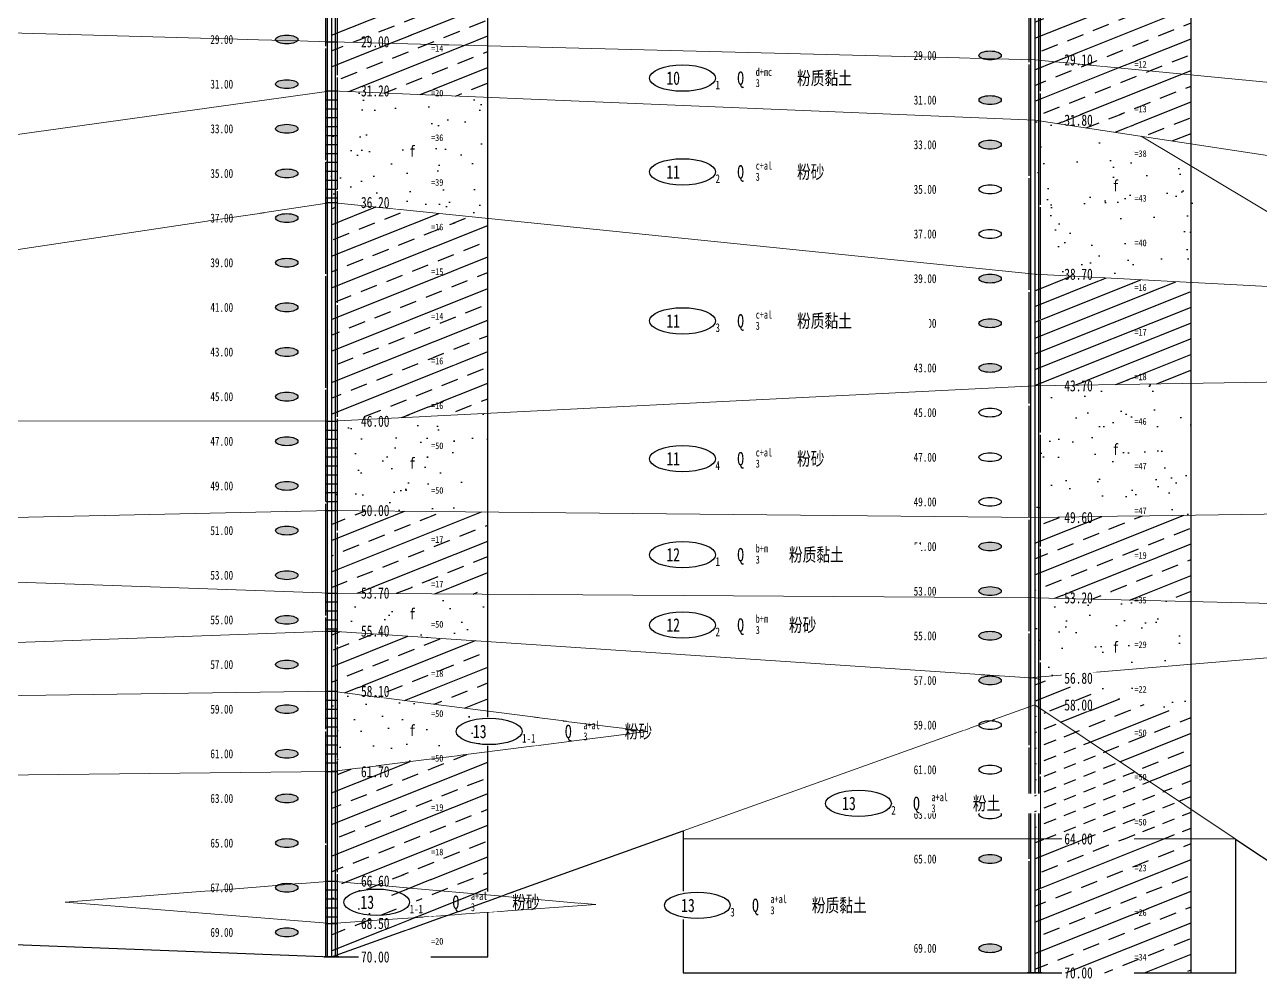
# Model space of a CAD drawing. Header units: millimetres. Extents: x 946 to 3601, y 223 to 2569.
# Drawn here: x 1829.1 to 1884.4, y 526.5 to 569.3 of the extents above; entities that cross this region are included whole.
import ezdxf

# ---------------------------------------------------------------- set-up
doc = ezdxf.new("R2010")
doc.units = ezdxf.units.MM
doc.linetypes.add('sx', pattern=[10, 5, 0, 5, 0])
for name, color, linetype in [('dz-temp', 4, 'Continuous'), ('GiCAD_PouMian', 7, 'Continuous'), ('GICAD_QUYANG', 7, 'Continuous'), ('地质-地层符号', 3, 'Continuous'), ('地质-填充花纹', 8, 'Continuous'), ('地质-标贯', 7, 'Continuous'), ('地质-钻孔', 7, 'Continuous')]:
    doc.layers.add(name, color=color, linetype=linetype)
doc.layers.add('地质-地层线', color=7, linetype='Continuous', lineweight=15)
doc.layers.add('地质-文字', color=7, linetype='Continuous', lineweight=15)
doc.styles.add('LZ_FONTS_FS', font='', dxfattribs={"width": 0.7})
doc.styles.add('叠加符号', font='', dxfattribs={"width": 0.7, "height": 2.5})
doc.styles.add('地层编号', font='', dxfattribs={"width": 0.7, "height": 3})
doc.styles.add('层底标注', font='', dxfattribs={"width": 0.7, "height": 2.5})
doc.styles.add('岩土名称', font='', dxfattribs={"width": 0.7, "height": 3})
doc.styles.add('时代', font='', dxfattribs={"width": 0.7, "height": 3})
doc.styles.add('标贯动探', font='', dxfattribs={"width": 0.7, "height": 1.5})
doc.styles.get('LZ_FONTS_FS').set_extended_font_data('仿宋_GB2312')
doc.styles.get('叠加符号').set_extended_font_data('仿宋_GB2312')
doc.styles.get('地层编号').set_extended_font_data('仿宋_GB2312')
doc.styles.get('层底标注').set_extended_font_data('仿宋_GB2312')
doc.styles.get('岩土名称').set_extended_font_data('仿宋_GB2312')
doc.styles.get('时代').set_extended_font_data('仿宋_GB2312')
doc.styles.get('标贯动探').set_extended_font_data('仿宋_GB2312')
pattern_1 = [(21.80141, (0, 0), (-1.7677652, 0.7071061), []), (21.80141, (1.75, 0), (-1.7677652, 0.7071061), [0.76157655, -0.47598506])]
pattern_2 = [(17.062863, (0, 0), (2.79036967, 1.248899855), [-5.9751498, 0, -4.4813624, 0, -4.4813624, 0]), (3.01447, (0, 0), (7.2145321, 1.8094251), [-2.978456, 0, -7.7439854, 0, -1.7870735, 0]), (345.966575, (-5.3654, 0), (11.07338644, -1.5019982), [-1.573447, 0, -6.293788, 0, -7.3427527, 0]), (17.06286, (0, 0), (-2.941879, 3.021541), [-3.983433, 0, -4.9792915, 0, -4.481362, 0]), (3.01447, (0, 0), (4.858372, 4.093388), [-3.574147, 0, -5.3612206, 0, -1.7870735, 0]), (345.7037, (-5.3654, 0), (5.2409553, 1.250378), [-2.088827, 0, -6.788688, 0, -10.444135, 0]), (339.87047, (-5.3654, 0), (6.9800505, 1.196567), [-0.9422907, 0, -3.769163, 0, -3.769163, 0]), (17.06286, (0, 0), (6.5425438, 3.7545058), [-1.4937875, 0, -1.4937875, 0, -4.4813624, 0]), (3.01447, (0, 0), (2.716851, 3.980613), [-3.574147, 0, -7.743985, 0, -1.7870735, 0]), (345.7037, (-5.3654, 0), (15.682466, 1.374167), [-6.266481, 0, -2.611034, 0, -2.611034, 0]), (339.87047, (-5.3654, 0), (230427.237503, -84451.983463), [-1.187286, 0, -9.894053, 0, -0.942291, 0])]

# ---------------------------------------------------------------- blocks, each defined once
blk = doc.blocks.new('WipeoutBlock')
at = {"color": 7}
blk.add_wipeout([(0, 0), (0, 1), (1, 1), (1, 0)], dxfattribs=at)
blk = doc.blocks.new('gkqy_yuan.dwg不标1')
at = {"layer": 'GiCAD_PouMian'}
h = blk.add_hatch(color=7, dxfattribs=at)
edge = h.paths.add_edge_path()
edge.add_arc((0, 0), 1, 0, 360)
at = {"layer": 'GICAD_QUYANG', "color": 7}
blk.add_circle((0, 0), 1, dxfattribs=at)
blk = doc.blocks.new('gkqy_rao.dwg不标1')
at = {"layer": 'GICAD_QUYANG', "color": 7}
blk.add_circle((0, 0), 1, dxfattribs=at)

msp = doc.modelspace()

# ---------------------------------------------------------------- linework, layer by layer
at = {"layer": 'dz-temp', "color": 7, "linetype": 'Continuous'}
for p, q in [((1842.788, 598.834), (1842.788, 527.538)), ((1849.788, 527.538), (1849.788, 598.834)), ((1874.288, 598.834), (1874.288, 526.825)), ((1881.288, 526.825), (1881.288, 598.834)), ((1858.538, 533.184), (1858.538, 526.825)), ((1883.288, 532.813), (1883.288, 526.796)), ((1883.288, 532.811), (1892.288, 526.796)), ((1842.788, 527.538), (1849.788, 527.538)), ((1874.288, 526.825), (1881.288, 526.825))]:
    msp.add_line(p, q, dxfattribs=at)
at = {"layer": 'dz-temp', "color": 7}
for p, q in [((1858.538, 526.825), (1874.288, 526.825)), ((1874.288, 526.825), (1883.288, 526.825))]:
    msp.add_line(p, q, dxfattribs=at)
at = {"layer": '地质-地层线', "color": 7}
for p, q in [((1816.288, 551.566), (1842.788, 551.538)), ((1874.038, 540.042), (1892.538, 541.596)), ((1874.288, 540.025), (1874.538, 539.965)), ((1816.288, 535.566), (1842.788, 535.838)), ((1858.538, 532.825), (1874.288, 532.825)), ((1874.288, 532.825), (1883.266, 532.825)), ((1883.266, 532.825), (1883.288, 532.811))]:
    msp.add_line(p, q, dxfattribs=at)
at = {"layer": '地质-钻孔', "color": 7, "linetype": 'sx'}
for p, q in [((1842.538, 527.538), (1842.538, 597.538)), ((1843.038, 597.538), (1843.038, 527.538)), ((1874.038, 526.825), (1874.038, 596.825)), ((1874.538, 596.825), (1874.538, 526.825)), ((1843.113, 527.538), (1842.463, 527.538)), ((1842.463, 527.538), (1842.538, 527.538)), ((1843.038, 527.538), (1843.113, 527.538)), ((1874.613, 526.825), (1873.963, 526.825)), ((1873.963, 526.825), (1874.038, 526.825)), ((1874.538, 526.825), (1874.613, 526.825))]:
    msp.add_line(p, q, dxfattribs=at)
at = {"layer": '地质-钻孔', "color": 7, "linetype": 'Continuous'}
for p, q in [((1842.614, 527.538), (1842.614, 597.568)), ((1842.963, 597.568), (1842.963, 527.538)), ((1874.114, 526.825), (1874.114, 596.855)), ((1874.463, 596.855), (1874.463, 526.825)), ((1842.538, 568.538), (1843.038, 568.538)), ((1842.538, 568.538), (1843.038, 568.538)), ((1842.538, 566.338), (1843.038, 566.338)), ((1842.538, 566.338), (1843.038, 566.338)), ((1842.538, 566.338), (1843.038, 566.338)), ((1842.538, 565.938), (1843.038, 565.938)), ((1842.538, 565.538), (1843.038, 565.538)), ((1842.538, 565.138), (1843.038, 565.138)), ((1842.538, 564.738), (1843.038, 564.738)), ((1842.538, 564.338), (1843.038, 564.338)), ((1842.538, 563.938), (1843.038, 563.938)), ((1842.538, 563.538), (1843.038, 563.538)), ((1842.538, 563.138), (1843.038, 563.138)), ((1842.538, 562.738), (1843.038, 562.738)), ((1842.538, 562.338), (1843.038, 562.338)), ((1842.538, 561.938), (1843.038, 561.938)), ((1842.538, 561.538), (1843.038, 561.538)), ((1842.538, 561.338), (1843.038, 561.338)), ((1842.538, 561.338), (1843.038, 561.338)), ((1842.538, 551.538), (1843.038, 551.538)), ((1842.538, 551.538), (1843.038, 551.538)), ((1842.538, 551.538), (1843.038, 551.538)), ((1842.538, 551.138), (1843.038, 551.138)), ((1842.538, 550.738), (1843.038, 550.738)), ((1842.538, 550.338), (1843.038, 550.338)), ((1842.538, 549.938), (1843.038, 549.938)), ((1842.538, 549.538), (1843.038, 549.538)), ((1842.538, 549.138), (1843.038, 549.138)), ((1842.538, 548.738), (1843.038, 548.738)), ((1842.538, 548.338), (1843.038, 548.338)), ((1842.538, 547.938), (1843.038, 547.938)), ((1842.538, 547.538), (1843.038, 547.538)), ((1842.538, 547.538), (1843.038, 547.538)), ((1842.538, 543.838), (1843.038, 543.838)), ((1842.538, 543.838), (1843.038, 543.838)), ((1842.538, 543.838), (1843.038, 543.838)), ((1842.538, 543.438), (1843.038, 543.438)), ((1842.538, 543.038), (1843.038, 543.038)), ((1842.538, 542.638), (1843.038, 542.638)), ((1842.538, 542.238), (1843.038, 542.238)), ((1842.538, 542.138), (1843.038, 542.138)), ((1842.538, 542.138), (1843.038, 542.138)), ((1842.538, 542.138), (1843.038, 542.138)), ((1843.038, 542.138), (1842.788, 542.138)), ((1842.788, 542.138), (1842.788, 539.438)), ((1842.538, 539.438), (1843.038, 539.438)), ((1842.538, 539.438), (1843.038, 539.438)), ((1842.538, 539.438), (1843.038, 539.438)), ((1842.538, 539.038), (1843.038, 539.038)), ((1842.538, 538.638), (1843.038, 538.638)), ((1842.538, 538.238), (1843.038, 538.238)), ((1842.538, 537.838), (1843.038, 537.838)), ((1842.538, 537.438), (1843.038, 537.438)), ((1842.538, 537.038), (1843.038, 537.038)), ((1842.538, 536.638), (1843.038, 536.638)), ((1842.538, 536.238), (1843.038, 536.238)), ((1842.538, 535.838), (1843.038, 535.838)), ((1842.538, 535.838), (1843.038, 535.838)), ((1842.538, 535.838), (1843.038, 535.838)), ((1843.038, 535.838), (1842.788, 535.838)), ((1842.788, 535.838), (1842.788, 530.938)), ((1842.538, 530.938), (1843.038, 530.938)), ((1842.538, 530.938), (1843.038, 530.938)), ((1842.538, 530.938), (1843.038, 530.938)), ((1842.538, 530.538), (1843.038, 530.538)), ((1842.538, 530.138), (1843.038, 530.138)), ((1842.538, 529.738), (1843.038, 529.738)), ((1842.538, 529.338), (1843.038, 529.338)), ((1842.538, 529.038), (1843.038, 529.038)), ((1842.538, 529.038), (1843.038, 529.038)), ((1842.538, 529.038), (1843.038, 529.038)), ((1843.038, 529.038), (1842.788, 529.038)), ((1842.788, 529.038), (1842.788, 527.538)), ((1842.538, 527.538), (1843.038, 527.538)), ((1842.963, 527.538), (1842.614, 527.538)), ((1874.463, 526.825), (1874.114, 526.825))]:
    msp.add_line(p, q, dxfattribs=at)

# ---------------------------------------------------------------- block references
at = {"linetype": 'Continuous'}
for p, xscale, yscale in [((1837.266, 568.398), 2.621621580381725, 0.4605405405405509), ((1840.188, 568.398, 0), 1.200000009999894, 0.4800000039999577), ((1847.151, 568.048), 1.289729711171685, 0.3589189189189528), ((1868.766, 567.685), 2.621621580381725, 0.4605405405405509), ((1871.688, 567.685, 0), 1.200000009999894, 0.4800000039999577), ((1856.938, 566.276), 3.827567547823446, 1.261189183291645), ((1878.651, 567.335), 1.289729711171685, 0.3589189189189528), ((1837.266, 566.398), 2.621621580381725, 0.4605405405405509), ((1840.188, 566.398, 0), 1.200000009999894, 0.4800000039999577), ((1847.151, 566.048), 1.289729711171685, 0.3654054054054359), ((1868.766, 565.685), 2.621621580381725, 0.4605405405405509), ((1871.688, 565.685, 0), 1.200000009999894, 0.4800000039999577), ((1878.651, 565.335), 1.289729711171685, 0.3654054054054359), ((1837.266, 564.398), 2.621621580381725, 0.4605405405405509), ((1840.188, 564.398, 0), 1.200000009999894, 0.4800000039999577), ((1847.151, 564.048), 1.289729711171685, 0.3654054054054359), ((1868.766, 563.685), 2.621621580381725, 0.4605405405405509), ((1871.688, 563.685, 0), 1.200000009999894, 0.4800000039999577), ((1878.651, 563.335), 1.289729711171685, 0.3654054054054359), ((1837.266, 562.398), 2.621621580381725, 0.4605405405405509), ((1840.188, 562.398, 0), 1.200000009999894, 0.4800000039999577), ((1856.938, 562.076), 3.827567547823446, 1.261189183291645), ((1847.151, 562.048), 1.289729711171685, 0.3654054054054359), ((1868.766, 561.685), 2.621621580381725, 0.4605405405405509), ((1871.688, 561.685, 0), 1.200000009999894, 0.4800000039999577), ((1844.013, 561.048), 3.227026975477156, 0.5556756756756659), ((1878.651, 561.335), 1.289729711171685, 0.3654054054054359), ((1837.266, 560.398), 2.621621580381725, 0.4605405405405509), ((1840.188, 560.398, 0), 1.200000009999894, 0.4800000039999577), ((1847.151, 560.048), 1.289729711171685, 0.3654054054054359), ((1868.766, 559.685), 2.621621580381725, 0.4605405405405509), ((1871.688, 559.685, 0), 1.200000009999894, 0.4800000039999577), ((1878.651, 559.335), 1.289729711171685, 0.3654054054054359), ((1837.266, 558.398), 2.621621580381725, 0.4605405405405509), ((1840.188, 558.398, 0), 1.200000009999894, 0.4800000039999577), ((1847.151, 558.048), 1.289729711171685, 0.3589189189189528), ((1868.766, 557.685), 2.621621580381725, 0.4605405405405509), ((1871.688, 557.685, 0), 1.200000009999894, 0.4800000039999577), ((1878.651, 557.335), 1.289729711171685, 0.3654054054054359), ((1837.266, 556.398), 2.621621580381725, 0.4605405405405509), ((1840.188, 556.398, 0), 1.200000009999894, 0.4800000039999577), ((1847.151, 556.048), 1.289729711171685, 0.3589189189189528), ((1856.938, 555.401), 3.827567547823446, 1.261189183291645), ((1868.766, 555.685), 2.621621580381725, 0.4605405405405509), ((1871.688, 555.685, 0), 1.200000009999894, 0.4800000039999577), ((1878.651, 555.335), 1.289729711171685, 0.3589189189189528), ((1837.266, 554.398), 2.621621580381725, 0.4605405405405509), ((1840.188, 554.398, 0), 1.200000009999894, 0.4800000039999577), ((1847.151, 554.048), 1.289729711171685, 0.3654054054054359), ((1868.766, 553.685), 2.621621580381725, 0.4605405405405509), ((1871.688, 553.685, 0), 1.200000009999894, 0.4800000039999577), ((1878.651, 553.335), 1.289729711171685, 0.3654054054054359), ((1837.266, 552.398), 2.621621580381725, 0.4605405405405509), ((1840.188, 552.398, 0), 1.200000009999894, 0.4800000039999577), ((1847.151, 552.048), 1.289729711171685, 0.3654054054054359), ((1868.766, 551.685), 2.621621580381725, 0.4605405405405509), ((1871.688, 551.685, 0), 1.200000009999894, 0.4800000039999577), ((1878.651, 551.335), 1.289729711171685, 0.3654054054054359), ((1837.266, 550.398), 2.621621580381725, 0.4605405405405509), ((1840.188, 550.398, 0), 1.200000009999894, 0.4800000039999577), ((1847.151, 550.248), 1.289729711171685, 0.3654054054054359), ((1856.938, 549.226), 3.827567547823446, 1.261189183291645), ((1868.766, 549.685), 2.621621580381725, 0.4605405405405509), ((1871.688, 549.685, 0), 1.200000009999894, 0.4800000039999577), ((1877.688, 549.988), 1.064864864864785, 0.5448648648648304), ((1846.188, 549.369), 1.064864864864785, 0.5448648648648304), ((1878.651, 549.335), 1.289729711171685, 0.3589189189189528), ((1837.266, 548.398), 2.621621580381725, 0.4605405405405509), ((1840.188, 548.398, 0), 1.200000009999894, 0.4800000039999577), ((1847.151, 548.248), 1.289729711171685, 0.3654054054054359), ((1868.766, 547.685), 2.621621580381725, 0.4605405405405509), ((1871.688, 547.685, 0), 1.200000009999894, 0.4800000039999577), ((1844.013, 547.248), 3.227026975477156, 0.5556756756756659), ((1878.651, 547.335), 1.289729711171685, 0.3589189189189528), ((1837.266, 546.398), 2.621621580381725, 0.4605405405405509), ((1840.188, 546.398, 0), 1.200000009999894, 0.4800000039999577), ((1847.151, 546.048), 1.289729711171685, 0.3589189189189528), ((1856.938, 544.926), 3.827567547823446, 1.261189183291645), ((1868.766, 545.685), 2.621621580381725, 0.4605405405405509), ((1871.688, 545.685, 0), 1.200000009999894, 0.4800000039999577), ((1878.651, 545.335), 1.289729711171685, 0.3654054054054359), ((1837.266, 544.398), 2.621621580381725, 0.4605405405405509), ((1840.188, 544.398, 0), 1.200000009999894, 0.4800000039999577), ((1847.151, 544.048), 1.289729711171685, 0.3589189189189528), ((1868.766, 543.685), 2.621621580381725, 0.4605405405405509), ((1871.688, 543.685, 0), 1.200000009999894, 0.4800000039999577), ((1878.651, 543.335), 1.289729711171685, 0.3654054054054359), ((1856.938, 541.776), 3.827567547823446, 1.261189183291645), ((1837.266, 542.398), 2.621621580381725, 0.4605405405405509), ((1840.188, 542.398, 0), 1.200000009999894, 0.4800000039999577), ((1847.151, 542.248), 1.289729711171685, 0.3654054054054359), ((1868.766, 541.685), 2.621621580381725, 0.4605405405405509), ((1871.688, 541.685, 0), 1.200000009999894, 0.4800000039999577), ((1837.266, 540.398), 2.621621580381725, 0.4605405405405509), ((1840.188, 540.398, 0), 1.200000009999894, 0.4800000039999577), ((1847.151, 540.048), 1.289729711171685, 0.3654054054054359), ((1868.766, 539.685), 2.621621580381725, 0.4605405405405509), ((1871.688, 539.685, 0), 1.200000009999894, 0.4800000039999577), ((1844.013, 539.148), 3.227026975477156, 0.5556756756756659), ((1878.651, 539.335), 1.289729711171685, 0.3589189189189528), ((1837.266, 538.398), 2.621621580381725, 0.4605405405405509), ((1840.188, 538.398, 0), 1.200000009999894, 0.4800000039999577), ((1847.151, 538.248), 1.289729711171685, 0.3654054054054359), ((1846.188, 537.398), 1.064864864864785, 0.5448648648648304), ((1868.766, 537.685), 2.621621580381725, 0.4605405405405509), ((1871.688, 537.685, 0), 1.200000009999894, 0.4800000039999577), ((1878.651, 537.385), 1.289729711171685, 0.3654054054054359), ((1837.266, 536.398), 2.621621580381725, 0.4605405405405509), ((1840.188, 536.398, 0), 1.200000009999894, 0.4800000039999577), ((1847.151, 536.248), 1.289729711171685, 0.3654054054054359), ((1868.766, 535.685), 2.621621580381725, 0.4605405405405509), ((1871.688, 535.685, 0), 1.200000009999894, 0.4800000039999577), ((1878.651, 535.405), 1.289729711171685, 0.3654054054054359), ((1837.266, 534.398), 2.621621580381725, 0.4605405405405509), ((1840.188, 534.398, 0), 1.200000009999894, 0.4800000039999577), ((1847.151, 534.048), 1.289729711171685, 0.3654054054054359), ((1868.766, 533.685), 2.621621580381725, 0.4605405405405509), ((1871.688, 533.685, 0), 1.200000009999894, 0.4800000039999577), ((1878.651, 533.385), 1.289729711171685, 0.3654054054054359), ((1837.266, 532.398), 2.621621580381725, 0.4605405405405509), ((1840.188, 532.398, 0), 1.200000009999894, 0.4800000039999577), ((1847.151, 532.048), 1.289729711171685, 0.3654054054054359), ((1868.766, 531.685), 2.621621580381725, 0.4605405405405509), ((1871.688, 531.685, 0), 1.200000009999894, 0.4800000039999577), ((1878.651, 531.335), 1.289729711171685, 0.3654054054054359), ((1837.266, 530.398), 2.621621580381725, 0.4605405405405509), ((1840.188, 530.398, 0), 1.200000009999894, 0.4800000039999577), ((1844.056, 529.748), 1.064864864864785, 0.5448648648648304), ((1847.151, 530.248), 1.289729711171685, 0.3654054054054359), ((1861.554, 529.709), 2.621621580381725, 0.4605405405405509), ((1864.476, 529.709, 0), 1.200000009999894, 0.4800000039999577), ((1878.651, 529.335), 1.289729711171685, 0.3654054054054359), ((1844.013, 528.748), 3.227026975477156, 0.5556756756756659), ((1837.266, 528.398), 2.621621580381725, 0.4605405405405509), ((1840.188, 528.398, 0), 1.200000009999894, 0.4800000039999577), ((1847.151, 528.048), 1.289729711171685, 0.3654054054054359), ((1868.766, 527.685), 2.621621580381725, 0.4605405405405509), ((1871.688, 527.685, 0), 1.200000009999894, 0.4800000039999577), ((1878.651, 527.335), 1.289729711171685, 0.3654054054054359)]:
    msp.add_blockref('WipeoutBlock', p, dxfattribs=dict(at, xscale=xscale, yscale=yscale))

# ---------------------------------------------------------------- next in the draw order: linework, layer by layer
at = {"layer": 'dz-temp', "color": 7, "linetype": 'Continuous'}
msp.add_line((1816.288, 528.566), (1842.788, 527.538), dxfattribs=at)
at = {"layer": '地质-地层符号', "color": 7, "linetype": 'Continuous'}
for centre in [(1858.515, 566.907), (1858.515, 562.707), (1858.515, 556.032), (1858.515, 549.857), (1858.515, 545.557), (1858.515, 542.407)]:
    msp.add_ellipse(centre, major_axis=(-1.476, 0), ratio=0.4, dxfattribs=at)
at = {"layer": '地质-地层线', "color": 7}
for p, q in [((1816.288, 569.266), (1842.788, 568.538)), ((1879.05, 564.303), (1892.288, 556.396)), ((1816.288, 557.366), (1842.788, 561.338)), ((1842.788, 561.338), (1874.288, 558.125)), ((1816.288, 546.966), (1842.788, 547.538)), ((1842.788, 547.538), (1874.288, 547.225)), ((1816.288, 544.766), (1842.788, 543.838)), ((1842.788, 529.038), (1830.863, 529.988))]:
    msp.add_line(p, q, dxfattribs=at)

# ---------------------------------------------------------------- next in the draw order: block references
at = {"color": 7, "linetype": 'Continuous', "xscale": 0.5, "yscale": 0.2}
for name, p in [('gkqy_yuan.dwg不标1', (1840.788, 568.638)), ('gkqy_yuan.dwg不标1', (1872.288, 567.925)), ('gkqy_yuan.dwg不标1', (1840.788, 566.638)), ('gkqy_yuan.dwg不标1', (1872.288, 565.925)), ('gkqy_yuan.dwg不标1', (1872.288, 563.925)), ('gkqy_rao.dwg不标1', (1872.288, 561.925)), ('gkqy_yuan.dwg不标1', (1840.788, 560.638)), ('gkqy_rao.dwg不标1', (1872.288, 559.925)), ('gkqy_yuan.dwg不标1', (1840.788, 558.638)), ('gkqy_yuan.dwg不标1', (1872.288, 557.925)), ('gkqy_yuan.dwg不标1', (1840.788, 556.638)), ('gkqy_yuan.dwg不标1', (1872.288, 555.925)), ('gkqy_yuan.dwg不标1', (1840.788, 554.638)), ('gkqy_yuan.dwg不标1', (1872.288, 553.925)), ('gkqy_yuan.dwg不标1', (1840.788, 552.638)), ('gkqy_rao.dwg不标1', (1872.288, 551.925)), ('gkqy_rao.dwg不标1', (1872.288, 549.925)), ('gkqy_rao.dwg不标1', (1872.288, 547.925)), ('gkqy_yuan.dwg不标1', (1840.788, 546.638)), ('gkqy_yuan.dwg不标1', (1872.288, 545.925)), ('gkqy_yuan.dwg不标1', (1840.788, 544.638)), ('gkqy_yuan.dwg不标1', (1872.288, 543.925)), ('gkqy_yuan.dwg不标1', (1872.288, 541.925)), ('gkqy_yuan.dwg不标1', (1840.788, 540.638)), ('gkqy_yuan.dwg不标1', (1872.288, 539.925)), ('gkqy_rao.dwg不标1', (1872.288, 537.925)), ('gkqy_rao.dwg不标1', (1872.288, 535.925)), ('gkqy_yuan.dwg不标1', (1840.788, 534.638)), ('gkqy_rao.dwg不标1', (1872.288, 533.925)), ('gkqy_yuan.dwg不标1', (1840.788, 532.638)), ('gkqy_yuan.dwg不标1', (1872.288, 531.925)), ('gkqy_yuan.dwg不标1', (1865.076, 529.949)), ('gkqy_yuan.dwg不标1', (1840.788, 528.638)), ('gkqy_yuan.dwg不标1', (1872.288, 527.925))]:
    msp.add_blockref(name, p, dxfattribs=at)
at = {"linetype": 'Continuous'}
for p, xscale, yscale in [((1844.013, 568.248), 3.227026975477156, 0.5556756756756659), ((1875.513, 567.435), 3.227026975477156, 0.5556756756756659), ((1860.863, 566.463), 2.421340504414457, 0.9262702702702701), ((1844.013, 566.048), 3.227026975477156, 0.5556756756756659), ((1875.513, 564.735), 3.227026975477156, 0.5556756756756659), ((1837.266, 564.398), 2.621621580381725, 0.4605405405405509), ((1840.188, 564.398, 0), 1.200000009999894, 0.4800000039999577), ((1846.188, 563.347), 1.064864864864785, 0.5448648648648304), ((1837.266, 562.398), 2.621621580381725, 0.4605405405405509), ((1840.188, 562.398, 0), 1.200000009999894, 0.4800000039999577), ((1860.863, 562.263), 2.421340504414457, 0.918486486486545), ((1877.688, 561.803), 1.064864864864785, 0.5448648648648304), ((1875.513, 557.835), 3.227026975477156, 0.5556756756756659), ((1860.863, 555.588), 2.421340504414457, 0.918486486486545), ((1875.513, 552.835), 3.227026975477156, 0.5556756756756659), ((1844.013, 551.248), 3.227026975477156, 0.5556756756756659), ((1837.266, 550.398), 2.621621580381725, 0.4605405405405509), ((1840.188, 550.398, 0), 1.200000009999894, 0.4800000039999577), ((1860.863, 549.413), 2.421340504414457, 0.918486486486545), ((1837.266, 548.398), 2.621621580381725, 0.4605405405405509), ((1840.188, 548.398, 0), 1.200000009999894, 0.4800000039999577), ((1875.513, 546.935), 3.227026975477156, 0.5556756756756659), ((1860.863, 545.113), 2.072626996839472, 0.9262702702702701), ((1844.013, 543.548), 3.227026975477156, 0.5556756756756659), ((1875.513, 543.335), 3.227026975477156, 0.5556756756756659), ((1860.863, 541.963), 2.072626996839472, 0.9262702702702701), ((1837.266, 542.398), 2.621621580381725, 0.4605405405405509), ((1840.188, 542.398, 0), 1.200000009999894, 0.4800000039999577), ((1844.013, 541.848), 3.227026975477156, 0.5556756756756659), ((1878.651, 541.335), 1.289729711171685, 0.3654054054054359), ((1875.513, 539.735), 3.227026975477156, 0.5556756756756659), ((1875.513, 538.535), 3.227026975477156, 0.5556756756756659), ((1837.266, 538.398), 2.621621580381725, 0.4605405405405509), ((1840.188, 538.398, 0), 1.200000009999894, 0.4800000039999577), ((1848.276, 537.008), 5.176756737012693, 1.261189183291645), ((1837.266, 536.398), 2.621621580381725, 0.4605405405405509), ((1840.188, 536.398, 0), 1.200000009999894, 0.4800000039999577), ((1844.013, 535.548), 3.227026975477156, 0.5556756756756659), ((1875.513, 532.535), 3.227026975477156, 0.5556756756756659), ((1837.266, 530.398), 2.621621580381725, 0.4605405405405509), ((1840.188, 530.398, 0), 1.200000009999894, 0.4800000039999577), ((1844.013, 530.648), 3.227026975477156, 0.5556756756756659), ((1844.013, 527.248), 3.227026975477156, 0.5556756756756659), ((1875.513, 526.535), 3.227026975477156, 0.5556756756756659)]:
    msp.add_blockref('WipeoutBlock', p, dxfattribs=dict(at, xscale=xscale, yscale=yscale))

# ---------------------------------------------------------------- next in the draw order: texts
at = {"color": 7, "linetype": 'Continuous', "style": 'LZ_FONTS_FS', "width": 0.75}
for s, p in [('29.00', (1837.366, 568.438)), ('29.00', (1868.866, 567.725)), ('31.00', (1837.366, 566.438)), ('31.00', (1868.866, 565.725)), ('33.00', (1868.866, 563.725)), ('35.00', (1868.866, 561.725)), ('37.00', (1837.366, 560.438)), ('37.00', (1868.866, 559.725)), ('39.00', (1837.366, 558.438)), ('39.00', (1868.866, 557.725)), ('41.00', (1837.366, 556.438)), ('41.00', (1868.866, 555.725)), ('43.00', (1837.366, 554.438)), ('43.00', (1868.866, 553.725)), ('45.00', (1837.366, 552.438)), ('45.00', (1868.866, 551.725)), ('47.00', (1868.866, 549.725)), ('49.00', (1868.866, 547.725)), ('51.00', (1837.366, 546.438)), ('51.00', (1868.866, 545.725)), ('53.00', (1837.366, 544.438)), ('53.00', (1868.866, 543.725)), ('55.00', (1868.866, 541.725)), ('57.00', (1837.366, 540.438)), ('57.00', (1868.866, 539.725)), ('59.00', (1868.866, 537.725)), ('61.00', (1868.866, 535.725)), ('63.00', (1837.366, 534.438)), ('63.00', (1868.866, 533.725)), ('65.00', (1837.366, 532.438)), ('65.00', (1868.866, 531.725)), ('67.00', (1861.654, 529.749)), ('69.00', (1837.366, 528.438)), ('69.00', (1868.866, 527.725))]:
    msp.add_text(s, height=0.4, dxfattribs=at).set_placement(p)
at = {"layer": '地质-地层符号', "color": 7, "linetype": 'Continuous', "style": '地层编号', "width": 0.75}
for s, height, p in [('10', 0.6, (1857.788, 566.607)), ('1', 0.39, (1859.991, 566.407)), ('11', 0.6, (1857.788, 562.407)), ('2', 0.39, (1859.991, 562.207)), ('11', 0.6, (1857.788, 555.732)), ('3', 0.39, (1859.991, 555.532)), ('11', 0.6, (1857.788, 549.557)), ('4', 0.39, (1859.991, 549.357)), ('12', 0.6, (1857.788, 545.257)), ('1', 0.39, (1859.991, 545.057)), ('12', 0.6, (1857.788, 542.107)), ('2', 0.39, (1859.991, 541.907))]:
    msp.add_text(s, height=height, dxfattribs=at).set_placement(p)
at = {"layer": '地质-填充花纹', "linetype": 'Continuous', "style": '叠加符号', "width": 0.75}
for p in [(1877.788, 550.028), (1846.288, 549.409), (1846.288, 537.438), (1844.156, 529.788)]:
    msp.add_text('f', height=0.5, dxfattribs=at).set_placement(p)
at = {"layer": '地质-文字', "color": 7, "linetype": 'Continuous', "style": '层底标注', "width": 0.75}
for s, p in [('36.20', (1844.113, 561.088)), ('50.00', (1844.113, 547.288)), ('58.10', (1844.113, 539.188)), ('68.50', (1844.113, 528.788))]:
    msp.add_text(s, height=0.5, dxfattribs=at).set_placement(p)
at = {"layer": '地质-标贯', "color": 7, "linetype": 'Continuous', "style": '标贯动探', "width": 0.75}
for s, p in [('=38', (1878.751, 563.375)), ('=39', (1847.251, 562.088)), ('=16', (1847.251, 560.088)), ('=40', (1878.751, 559.375)), ('=15', (1847.251, 558.088)), ('=14', (1847.251, 556.088)), ('=17', (1878.751, 555.375)), ('=16', (1847.251, 554.088)), ('=16', (1847.251, 552.088)), ('=46', (1878.751, 551.375)), ('=50', (1847.251, 550.288)), ('=47', (1878.751, 549.375)), ('=50', (1847.251, 548.288)), ('=17', (1847.251, 546.088)), ('=19', (1878.751, 545.375)), ('=18', (1847.251, 540.088)), ('=50', (1847.251, 538.288)), ('=50', (1878.751, 537.425)), ('=50', (1878.751, 535.445)), ('=19', (1847.251, 534.088)), ('=50', (1878.751, 533.425)), ('=18', (1847.251, 532.088)), ('=23', (1878.751, 531.375)), ('=26', (1878.751, 529.375)), ('=20', (1847.251, 528.088)), ('=34', (1878.751, 527.375))]:
    msp.add_text(s, height=0.3, dxfattribs=at).set_placement(p)

# ---------------------------------------------------------------- next in the draw order: hatches: boundary and pattern name
at = {"layer": '地质-填充花纹', "linetype": 'Continuous'}
h = msp.add_hatch(dxfattribs=at)
h.set_pattern_fill('GLYNT', color=256, scale=0.25, style=0, pattern_type=2)
h.set_pattern_definition(pattern_1)
h.paths.add_polyline_path([(1881.288, 574.703), (1881.288, 567.053), (1874.288, 567.725), (1874.288, 575.025)])
h = msp.add_hatch(dxfattribs=at)
h.set_pattern_fill('GLYNT', color=256, scale=0.25, style=0, pattern_type=2)
h.set_pattern_definition(pattern_1)
h.paths.add_polyline_path([(1849.788, 568.357), (1842.788, 568.538), (1842.788, 570.938), (1848.867, 571.843), (1849.788, 571.98)])
h = msp.add_hatch(dxfattribs=at)
h.set_pattern_fill('GLYNT', color=256, scale=0.25, style=0, pattern_type=2)
h.set_pattern_definition(pattern_1)
h.paths.add_polyline_path([(1849.788, 568.357), (1849.788, 566.046), (1842.788, 566.338), (1842.788, 568.538)])
h = msp.add_hatch(dxfattribs=at)
h.set_pattern_fill('GLYNT', color=256, scale=0.25, style=0, pattern_type=2)
h.set_pattern_definition(pattern_1)
h.paths.add_polyline_path([(1881.288, 567.053), (1881.288, 563.964), (1874.288, 565.025), (1874.288, 567.725)])
h = msp.add_hatch(dxfattribs=at)
h.set_pattern_fill('GLXS', color=256, scale=0.25, style=0, pattern_type=2)
h.set_pattern_definition(pattern_2)
h.paths.add_polyline_path([(1849.788, 566.046), (1849.788, 560.624), (1842.788, 561.338), (1842.788, 566.338)])
h = msp.add_hatch(dxfattribs=at)
h.set_pattern_fill('GLXS', color=256, scale=0.25, style=0, pattern_type=2)
h.set_pattern_definition(pattern_2)
h.paths.add_polyline_path([(1881.319, 562.948), (1881.456, 557.743), (1874.288, 558.125), (1874.288, 565.025)])
h = msp.add_hatch(dxfattribs=at)
h.set_pattern_fill('GLYNT', color=256, scale=0.25, style=0, pattern_type=2)
h.set_pattern_definition(pattern_1)
h.paths.add_polyline_path([(1849.788, 560.624), (1849.788, 551.891), (1842.788, 551.538), (1842.788, 561.338)])
h = msp.add_hatch(dxfattribs=at)
h.set_pattern_fill('GKNXT', color=256, scale=0.25, style=0, pattern_type=2)
h.set_pattern_definition([(21.80141, (0, 0), (-0.88388348, 0.3535534), [])])
h.paths.add_polyline_path([(1881.288, 553.231), (1874.288, 553.125), (1874.288, 558.125), (1881.25, 557.754)])
h = msp.add_hatch(dxfattribs=at)
h.set_pattern_fill('GLXS', color=256, scale=0.25, style=0, pattern_type=2)
h.set_pattern_definition(pattern_2)
h.paths.add_polyline_path([(1881.288, 547.331), (1874.288, 547.225), (1874.288, 553.125), (1881.288, 553.231)])
h = msp.add_hatch(dxfattribs=at)
h.set_pattern_fill('GLXS', color=256, scale=0.25, style=0, pattern_type=2)
h.set_pattern_definition(pattern_2)
h.paths.add_polyline_path([(1849.788, 547.469), (1842.788, 547.538), (1842.788, 551.538), (1849.788, 551.891)])
h = msp.add_hatch(dxfattribs=at)
h.set_pattern_fill('GLYNT', color=256, scale=0.25, style=0, pattern_type=2)
h.set_pattern_definition(pattern_1)
h.paths.add_polyline_path([(1849.788, 547.469), (1849.788, 543.791), (1842.788, 543.838), (1842.788, 547.538)])
h = msp.add_hatch(dxfattribs=at)
h.set_pattern_fill('GLYNT', color=256, scale=0.25, style=0, pattern_type=2)
h.set_pattern_definition(pattern_1)
h.paths.add_polyline_path([(1881.288, 543.458), (1874.288, 543.625), (1874.288, 547.225), (1881.288, 547.331)])
h = msp.add_hatch(dxfattribs=at)
h.set_pattern_fill('GLYNT', color=256, scale=0.25, style=0, pattern_type=2)
h.set_pattern_definition(pattern_1)
h.paths.add_polyline_path([(1849.788, 541.669), (1849.788, 538.549), (1842.788, 539.438), (1842.788, 542.138)])
h = msp.add_hatch(dxfattribs=at)
h.set_pattern_fill('GLXS', color=256, scale=0.25, style=0, pattern_type=2)
h.set_pattern_definition(pattern_2)
h.paths.add_polyline_path([(1849.788, 538.549), (1849.788, 536.727), (1842.788, 535.838), (1842.788, 539.438)])
h = msp.add_hatch(dxfattribs=at)
h.set_pattern_fill('GLYNT', color=256, scale=0.25, style=0, pattern_type=2)
h.set_pattern_definition(pattern_1)
h.paths.add_polyline_path([(1881.288, 532.814), (1881.288, 526.825), (1874.288, 526.825), (1874.288, 532.825)])

# ---------------------------------------------------------------- next in the draw order: linework, layer by layer
at = {"layer": '地质-地层符号', "color": 7, "linetype": 'Continuous'}
msp.add_ellipse((1849.852, 537.638), major_axis=(-1.476, 0), ratio=0.4, dxfattribs=at)
at = {"layer": '地质-地层线', "color": 7}
for p, q in [((1842.788, 568.538), (1874.288, 567.725)), ((1874.288, 567.725), (1892.288, 565.996)), ((1816.288, 562.666), (1842.788, 566.338)), ((1874.288, 565.025), (1892.288, 562.296)), ((1874.288, 558.125), (1891.049, 557.232)), ((1842.788, 551.538), (1874.288, 553.125)), ((1874.288, 553.125), (1892.288, 553.396)), ((1874.288, 547.225), (1892.288, 547.496)), ((1842.788, 543.838), (1874.288, 543.625)), ((1874.288, 543.625), (1892.288, 543.196)), ((1816.288, 541.166), (1842.788, 542.138)), ((1816.288, 539.066), (1842.788, 539.438)), ((1830.863, 529.988), (1842.788, 530.938))]:
    msp.add_line(p, q, dxfattribs=at)

# ---------------------------------------------------------------- next in the draw order: block references
at = {"linetype": 'Continuous'}
for p, xscale, yscale in [((1863.543, 566.463), 6.011891792915958, 0.8778378378378694), ((1863.543, 562.263), 3.105945896457979, 0.8810810810811565), ((1863.543, 555.588), 6.011891792915958, 0.8778378378378694), ((1863.543, 549.413), 3.105945896457979, 0.8810810810811565), ((1863.179, 545.113), 6.011891792915958, 0.8778378378378694), ((1846.188, 542.619), 1.064864864864785, 0.5448648648648304), ((1863.179, 541.963), 3.105945896457979, 0.8810810810811565), ((1877.688, 541.123), 1.064864864864785, 0.5448648648648304), ((1853.145, 537.194), 2.421340504414457, 0.918486486486545), ((1864.813, 533.784), 3.827567547823446, 1.261189183291645), ((1857.601, 529.218), 3.827567547823446, 1.261189183291645)]:
    msp.add_blockref('WipeoutBlock', p, dxfattribs=dict(at, xscale=xscale, yscale=yscale))
at = {"color": 7, "linetype": 'Continuous', "xscale": 0.5, "yscale": 0.2}
for name, p in [('gkqy_rao.dwg不标1', (1840.788, 564.638)), ('gkqy_yuan.dwg不标1', (1840.788, 564.638)), ('gkqy_rao.dwg不标1', (1840.788, 562.638)), ('gkqy_yuan.dwg不标1', (1840.788, 562.638)), ('gkqy_yuan.dwg不标1', (1840.788, 550.638)), ('gkqy_rao.dwg不标1', (1840.788, 550.638)), ('gkqy_rao.dwg不标1', (1840.788, 548.638)), ('gkqy_yuan.dwg不标1', (1840.788, 548.638)), ('gkqy_yuan.dwg不标1', (1840.788, 542.638)), ('gkqy_rao.dwg不标1', (1840.788, 542.638)), ('gkqy_yuan.dwg不标1', (1840.788, 538.638)), ('gkqy_rao.dwg不标1', (1840.788, 538.638)), ('gkqy_yuan.dwg不标1', (1840.788, 536.638)), ('gkqy_rao.dwg不标1', (1840.788, 536.638)), ('gkqy_yuan.dwg不标1', (1840.788, 530.638)), ('gkqy_rao.dwg不标1', (1840.788, 530.638))]:
    msp.add_blockref(name, p, dxfattribs=at)

# ---------------------------------------------------------------- next in the draw order: texts
at = {"color": 7, "linetype": 'Continuous', "style": 'LZ_FONTS_FS', "width": 0.75}
for s, p in [('33.00', (1837.366, 564.438)), ('33.00', (1837.366, 564.438)), ('35.00', (1837.366, 562.438)), ('35.00', (1837.366, 562.438)), ('47.00', (1837.366, 550.438)), ('47.00', (1837.366, 550.438)), ('49.00', (1837.366, 548.438)), ('49.00', (1837.366, 548.438)), ('55.00', (1837.366, 542.438)), ('55.00', (1837.366, 542.438)), ('59.00', (1837.366, 538.438)), ('59.00', (1837.366, 538.438)), ('61.00', (1837.366, 536.438)), ('61.00', (1837.366, 536.438)), ('67.00', (1837.366, 530.438)), ('67.00', (1837.366, 530.438))]:
    msp.add_text(s, height=0.4, dxfattribs=at).set_placement(p)
at = {"layer": '地质-地层符号', "color": 7, "linetype": 'Continuous', "width": 0.75}
for s, height, style, p in [('d+mc', 0.36, '时代', (1861.79, 567.007)), ('Q', 0.6, '时代', (1860.963, 566.607)), ('3', 0.36, '时代', (1861.79, 566.507)), ('Q', 0.6, '时代', (1860.963, 562.407)), ('c+al', 0.36, '时代', (1861.79, 562.807)), ('3', 0.36, '时代', (1861.79, 562.307)), ('Q', 0.6, '时代', (1860.963, 555.732)), ('c+al', 0.36, '时代', (1861.79, 556.132)), ('3', 0.36, '时代', (1861.79, 555.632)), ('Q', 0.6, '时代', (1860.963, 549.557)), ('c+al', 0.36, '时代', (1861.79, 549.957)), ('3', 0.36, '时代', (1861.79, 549.457)), ('Q', 0.6, '时代', (1860.963, 545.257)), ('b+m', 0.36, '时代', (1861.79, 545.657)), ('3', 0.36, '时代', (1861.79, 545.157)), ('Q', 0.6, '时代', (1860.963, 542.107)), ('3', 0.36, '时代', (1861.79, 542.007)), ('b+m', 0.36, '时代', (1861.79, 542.507)), ('13', 0.6, '地层编号', (1849.126, 537.338)), ('1-1', 0.39, '地层编号', (1851.329, 537.138))]:
    msp.add_text(s, height=height, dxfattribs=dict(at, style=style)).set_placement(p)
at = {"layer": '地质-填充花纹', "linetype": 'Continuous', "style": '叠加符号', "width": 0.75}
for p in [(1846.288, 563.387), (1877.788, 561.843)]:
    msp.add_text('f', height=0.5, dxfattribs=at).set_placement(p)
at = {"layer": '地质-文字', "color": 7, "linetype": 'Continuous', "style": '层底标注', "width": 0.75}
for s, p in [('29.00', (1844.113, 568.288)), ('29.10', (1875.613, 567.475)), ('31.20', (1844.113, 566.088)), ('31.80', (1875.613, 564.775)), ('38.70', (1875.613, 557.875)), ('43.70', (1875.613, 552.875)), ('46.00', (1844.113, 551.288)), ('49.60', (1875.613, 546.975)), ('53.70', (1844.113, 543.588)), ('53.20', (1875.613, 543.375)), ('55.40', (1844.113, 541.888)), ('56.80', (1875.613, 539.775)), ('58.00', (1875.613, 538.575)), ('61.70', (1844.113, 535.588)), ('64.00', (1875.613, 532.575)), ('66.60', (1844.113, 530.688)), ('70.00', (1844.113, 527.288)), ('70.00', (1875.613, 526.575))]:
    msp.add_text(s, height=0.5, dxfattribs=at).set_placement(p)
at = {"layer": '地质-标贯', "color": 7, "linetype": 'Continuous', "style": '标贯动探', "width": 0.75}
for s, p in [('=14', (1847.251, 568.088)), ('=12', (1878.751, 567.375)), ('=20', (1847.251, 566.088)), ('=13', (1878.751, 565.375)), ('=36', (1847.251, 564.088)), ('=43', (1878.751, 561.375)), ('=16', (1878.751, 557.375)), ('=18', (1878.751, 553.375)), ('=47', (1878.751, 547.375)), ('=17', (1847.251, 544.088)), ('=35', (1878.751, 543.375)), ('=22', (1878.751, 539.375)), ('=50', (1847.251, 536.288)), ('=50', (1847.251, 530.288))]:
    msp.add_text(s, height=0.3, dxfattribs=at).set_placement(p)

# ---------------------------------------------------------------- next in the draw order: hatches: boundary and pattern name
at = {"layer": '地质-填充花纹', "linetype": 'Continuous'}
h = msp.add_hatch(dxfattribs=at)
h.set_pattern_fill('GLXS', color=256, scale=0.25, style=0, pattern_type=2)
h.set_pattern_definition(pattern_2)
h.paths.add_polyline_path([(1849.788, 543.791), (1849.788, 541.669), (1842.788, 542.138), (1842.788, 543.838)])
h = msp.add_hatch(dxfattribs=at)
h.set_pattern_fill('GLXS', color=256, scale=0.25, style=0, pattern_type=2)
h.set_pattern_definition(pattern_2)
h.paths.add_polyline_path([(1881.288, 543.458), (1881.288, 538.342), (1874.288, 540.025), (1874.288, 543.625)])

# ---------------------------------------------------------------- next in the draw order: linework, layer by layer
at = {"layer": '地质-地层符号', "color": 7, "linetype": 'Continuous'}
for centre in [(1866.39, 534.415), (1859.177, 529.849)]:
    msp.add_ellipse(centre, major_axis=(-1.476, 0), ratio=0.4, dxfattribs=at)
at = {"layer": '地质-地层线', "color": 7}
for p, q in [((1842.788, 566.338), (1874.288, 565.025)), ((1842.788, 542.138), (1874.288, 540.025))]:
    msp.add_line(p, q, dxfattribs=at)

# ---------------------------------------------------------------- next in the draw order: block references
at = {"linetype": 'Continuous'}
for p, xscale, yscale in [((1855.825, 537.194), 3.105945896457979, 0.8810810810811565), ((1868.738, 533.971), 2.421340504414457, 0.918486486486545), ((1843.239, 529.358), 5.176756737012693, 1.261189183291645), ((1861.526, 529.405), 2.421340504414457, 0.918486486486545)]:
    msp.add_blockref('WipeoutBlock', p, dxfattribs=dict(at, xscale=xscale, yscale=yscale))

# ---------------------------------------------------------------- next in the draw order: texts
at = {"layer": '地质-地层符号', "color": 7, "linetype": 'Continuous', "width": 0.75}
for s, height, style, p in [('粉质黏土', 0.6, '岩土名称', (1863.643, 566.607)), ('粉砂', 0.6, '岩土名称', (1863.643, 562.407)), ('粉质黏土', 0.6, '岩土名称', (1863.643, 555.732)), ('粉砂', 0.6, '岩土名称', (1863.643, 549.557)), ('粉质黏土', 0.6, '岩土名称', (1863.279, 545.257)), ('粉砂', 0.6, '岩土名称', (1863.279, 542.107)), ('Q', 0.6, '时代', (1853.245, 537.338)), ('a+al', 0.36, '时代', (1854.072, 537.738)), ('3', 0.36, '时代', (1854.072, 537.238)), ('13', 0.6, '地层编号', (1865.663, 534.115)), ('2', 0.39, '地层编号', (1867.866, 533.915)), ('13', 0.6, '地层编号', (1858.451, 529.549)), ('3', 0.39, '地层编号', (1860.654, 529.349))]:
    msp.add_text(s, height=height, dxfattribs=dict(at, style=style)).set_placement(p)
at = {"layer": '地质-填充花纹', "linetype": 'Continuous', "style": '叠加符号', "width": 0.75}
for p in [(1846.288, 542.659), (1877.788, 541.163)]:
    msp.add_text('f', height=0.5, dxfattribs=at).set_placement(p)
at = {"layer": '地质-标贯', "color": 7, "linetype": 'Continuous', "style": '标贯动探', "width": 0.75}
for s, p in [('=50', (1847.251, 542.288)), ('=29', (1878.751, 541.375))]:
    msp.add_text(s, height=0.3, dxfattribs=at).set_placement(p)

# ---------------------------------------------------------------- next in the draw order: hatches: boundary and pattern name
at = {"layer": '地质-填充花纹', "linetype": 'Continuous'}
h = msp.add_hatch(dxfattribs=at)
h.set_pattern_fill('GLXS', color=256, scale=0.25, style=0, pattern_type=2)
h.set_pattern_definition(pattern_2)
h.paths.add_polyline_path([(1846.891, 529.988), (1842.788, 529.038), (1842.788, 530.938)])

# ---------------------------------------------------------------- next in the draw order: linework, layer by layer
at = {"layer": '地质-地层符号', "color": 7, "linetype": 'Continuous'}
msp.add_ellipse((1844.816, 529.988), major_axis=(-1.476, 0), ratio=0.4, dxfattribs=at)
at = {"layer": '地质-地层线', "color": 7}
for p, q in [((1842.788, 539.438), (1856.963, 537.638)), ((1856.963, 537.638), (1842.788, 535.838))]:
    msp.add_line(p, q, dxfattribs=at)

# ---------------------------------------------------------------- next in the draw order: block references
at = {"linetype": 'Continuous'}
for p, xscale, yscale in [((1871.418, 533.971), 3.105945896457979, 0.8778378378378694), ((1848.109, 529.544), 2.421340504414457, 0.918486486486545), ((1864.205, 529.405), 6.011891792915958, 0.8778378378378694)]:
    msp.add_blockref('WipeoutBlock', p, dxfattribs=dict(at, xscale=xscale, yscale=yscale))

# ---------------------------------------------------------------- next in the draw order: texts
at = {"layer": '地质-地层符号', "color": 7, "linetype": 'Continuous', "width": 0.75}
for s, height, style, p in [('粉砂', 0.6, '岩土名称', (1855.925, 537.338)), ('Q', 0.6, '时代', (1868.838, 534.115)), ('a+al', 0.36, '时代', (1869.665, 534.515)), ('3', 0.36, '时代', (1869.665, 534.015)), ('13', 0.6, '地层编号', (1844.089, 529.688)), ('Q', 0.6, '时代', (1861.626, 529.549)), ('a+al', 0.36, '时代', (1862.452, 529.949)), ('1-1', 0.39, '地层编号', (1846.292, 529.488)), ('3', 0.36, '时代', (1862.452, 529.449))]:
    msp.add_text(s, height=height, dxfattribs=dict(at, style=style)).set_placement(p)

# ---------------------------------------------------------------- next in the draw order: hatches: boundary and pattern name
at = {"layer": '地质-填充花纹', "linetype": 'Continuous'}
h = msp.add_hatch(dxfattribs=at)
h.set_pattern_fill('GLYNT', color=256, scale=0.25, style=0, pattern_type=2)
h.set_pattern_definition(pattern_1)
h.paths.add_polyline_path([(1881.288, 538.342), (1881.288, 534.147), (1874.288, 538.825), (1874.288, 540.025)])
h = msp.add_hatch(dxfattribs=at)
h.set_pattern_fill('GKFT', color=256, scale=0.25, style=0, pattern_type=2)
h.set_pattern_definition([(21.80141, (0, 0), (-0.88388348, 0.3535534), [0.57118298, -0.38078866])])
h.paths.add_polyline_path([(1881.288, 534.147), (1881.288, 532.814), (1874.288, 532.825), (1874.288, 538.825)])
h = msp.add_hatch(dxfattribs=at)
h.set_pattern_fill('GLYNT', color=256, scale=0.25, style=0, pattern_type=2)
h.set_pattern_definition(pattern_1)
h.paths.add_polyline_path([(1849.788, 530.047), (1842.788, 527.538), (1842.788, 529.038), (1846.891, 529.988), (1842.788, 530.938), (1842.788, 535.838), (1849.788, 536.727)])

# ---------------------------------------------------------------- next in the draw order: linework, layer by layer
at = {"layer": '地质-地层线', "color": 7}
for p, q in [((1858.538, 533.182), (1874.288, 538.825)), ((1874.288, 538.825), (1883.266, 532.825))]:
    msp.add_line(p, q, dxfattribs=at)

# ---------------------------------------------------------------- next in the draw order: block references
at = {"linetype": 'Continuous', "xscale": 3.105945896457979, "yscale": 0.8810810810811565}
msp.add_blockref('WipeoutBlock', (1850.788, 529.544), dxfattribs=at)

# ---------------------------------------------------------------- next in the draw order: texts
at = {"layer": '地质-地层符号', "color": 7, "linetype": 'Continuous', "width": 0.75}
for s, height, style, p in [('粉土', 0.6, '岩土名称', (1871.518, 534.115)), ('Q', 0.6, '时代', (1848.209, 529.688)), ('a+al', 0.36, '时代', (1849.035, 530.088)), ('粉质黏土', 0.6, '岩土名称', (1864.305, 529.549)), ('3', 0.36, '时代', (1849.035, 529.588))]:
    msp.add_text(s, height=height, dxfattribs=dict(at, style=style)).set_placement(p)

# ---------------------------------------------------------------- next in the draw order: linework, layer by layer
at = {"layer": 'dz-temp', "color": 7, "linetype": 'Continuous'}
msp.add_line((1842.788, 527.538), (1858.538, 533.182), dxfattribs=at)
at = {"layer": '地质-地层线', "color": 7}
for p, q in [((1842.788, 530.938), (1854.624, 529.879)), ((1854.624, 529.879), (1842.788, 529.038))]:
    msp.add_line(p, q, dxfattribs=at)

# ---------------------------------------------------------------- next in the draw order: texts
at = {"layer": '地质-地层符号', "color": 7, "linetype": 'Continuous', "style": '岩土名称', "width": 0.75}
msp.add_text('粉砂', height=0.6, dxfattribs=at).set_placement((1850.888, 529.688))

doc.saveas('drawing.dxf')
